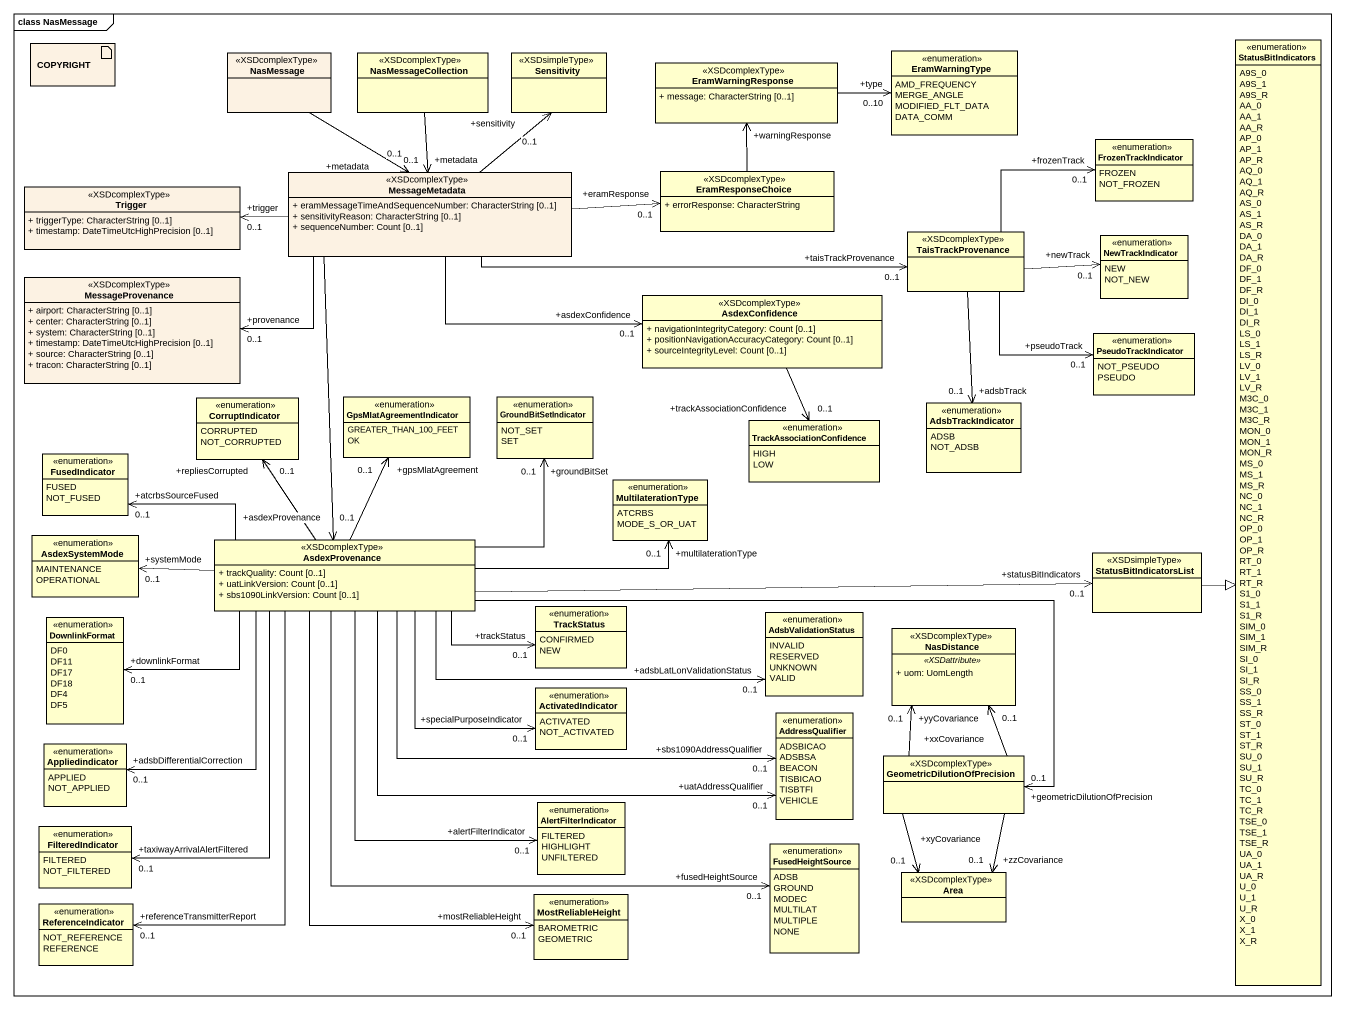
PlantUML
@startuml
mainframe class NasMessage
allowmixing
hide circle
hide empty members
skinparam classAttributeIconSize 0
artifact COPYRIGHT #FCF2E3
class NasMessage <<XSDcomplexType>> #FCF2E3
class NasMessageCollection <<XSDcomplexType>>
class Sensitivity <<XSDsimpleType>>
enum EramWarningType {
  AMD_FREQUENCY
  MERGE_ANGLE
  MODIFIED_FLT_DATA
  DATA_COMM
}
enum StatusBitIndicators {
  A9S_0
  A9S_1
  A9S_R
  AA_0
  AA_1
  AA_R
  AP_0
  AP_1
  AP_R
  AQ_0
  AQ_1
  AQ_R
  AS_0
  AS_1
  AS_R
  DA_0
  DA_1
  DA_R
  DF_0
  DF_1
  DF_R
  DI_0
  DI_1
  DI_R
  LS_0
  LS_1
  LS_R
  LV_0
  LV_1
  LV_R
  M3C_0
  M3C_1
  M3C_R
  MON_0
  MON_1
  MON_R
  MS_0
  MS_1
  MS_R
  NC_0
  NC_1
  NC_R
  OP_0
  OP_1
  OP_R
  RT_0
  RT_1
  RT_R
  S1_0
  S1_1
  S1_R
  SIM_0
  SIM_1
  SIM_R
  SI_0
  SI_1
  SI_R
  SS_0
  SS_1
  SS_R
  ST_0
  ST_1
  ST_R
  SU_0
  SU_1
  SU_R
  TC_0
  TC_1
  TC_R
  TSE_0
  TSE_1
  TSE_R
  UA_0
  UA_1
  UA_R
  U_0
  U_1
  U_R
  X_0
  X_1
  X_R
}
class EramWarningResponse <<XSDcomplexType>> {
  + message: CharacterString [0..1]
}
class EramResponseChoice <<XSDcomplexType>> {
  + errorResponse: CharacterString
}
enum FrozenTrackIndicator {
  FROZEN
  NOT_FROZEN
}
class Trigger <<XSDcomplexType>> #FCF2E3 {
  + triggerType: CharacterString [0..1]
  + timestamp: DateTimeUtcHighPrecision [0..1]
}
class MessageMetadata <<XSDcomplexType>> #FCF2E3 {
  + eramMessageTimeAndSequenceNumber: CharacterString [0..1]
  + sensitivityReason: CharacterString [0..1]
  + sequenceNumber: Count [0..1]
}
class TaisTrackProvenance <<XSDcomplexType>>
enum NewTrackIndicator {
  NEW
  NOT_NEW
}
class MessageProvenance <<XSDcomplexType>> #FCF2E3 {
  + airport: CharacterString [0..1]
  + center: CharacterString [0..1]
  + system: CharacterString [0..1]
  + timestamp: DateTimeUtcHighPrecision [0..1]
  + source: CharacterString [0..1]
  + tracon: CharacterString [0..1]
}
class AsdexConfidence <<XSDcomplexType>> {
  + navigationIntegrityCategory: Count [0..1]
  + positionNavigationAccuracyCategory: Count [0..1]
  + sourceIntegrityLevel: Count [0..1]
}
enum PseudoTrackIndicator {
  NOT_PSEUDO
  PSEUDO
}
enum CorruptIndicator {
  CORRUPTED
  NOT_CORRUPTED
}
enum GpsMlatAgreementIndicator {
  GREATER_THAN_100_FEET
  OK
}
enum GroundBitSetIndicator {
  NOT_SET
  SET
}
enum AdsbTrackIndicator {
  ADSB
  NOT_ADSB
}
enum TrackAssociationConfidence {
  HIGH
  LOW
}
enum FusedIndicator {
  FUSED
  NOT_FUSED
}
enum MultilaterationType {
  ATCRBS
  MODE_S_OR_UAT
}
enum AsdexSystemMode {
  MAINTENANCE
  OPERATIONAL
}
class AsdexProvenance <<XSDcomplexType>> {
  + trackQuality: Count [0..1]
  + uatLinkVersion: Count [0..1]
  + sbs1090LinkVersion: Count [0..1]
}
class StatusBitIndicatorsList <<XSDsimpleType>>
enum DownlinkFormat {
  DF0
  DF11
  DF17
  DF18
  DF4
  DF5
}
enum TrackStatus {
  CONFIRMED
  NEW
}
enum AdsbValidationStatus {
  INVALID
  RESERVED
  UNKNOWN
  VALID
}
class NasDistance <<XSDcomplexType>> {
  .. <<XSDattribute>> ..
  + uom: UomLength
}
enum ActivatedIndicator {
  ACTIVATED
  NOT_ACTIVATED
}
enum AddressQualifier {
  ADSBICAO
  ADSBSA
  BEACON
  TISBICAO
  TISBTFI
  VEHICLE
}
enum Appliedindicator {
  APPLIED
  NOT_APPLIED
}
class GeometricDilutionOfPrecision <<XSDcomplexType>>
enum FilteredIndicator {
  FILTERED
  NOT_FILTERED
}
enum AlertFilterIndicator {
  FILTERED
  HIGHLIGHT
  UNFILTERED
}
enum FusedHeightSource {
  ADSB
  GROUND
  MODEC
  MULTILAT
  MULTIPLE
  NONE
}
enum ReferenceIndicator {
  NOT_REFERENCE
  REFERENCE
}
enum MostReliableHeight {
  BAROMETRIC
  GEOMETRIC
}
class Area <<XSDcomplexType>>
NasMessage --> "+metadata\n0..1" MessageMetadata
NasMessageCollection --> "+metadata\n0..1" MessageMetadata
EramWarningResponse -right-> "+type\n0..10" EramWarningType
EramResponseChoice -up-> "+warningResponse" EramWarningResponse
MessageMetadata -up-> "+sensitivity\n0..1" Sensitivity
MessageMetadata -right-> "+eramResponse\n0..1" EramResponseChoice
MessageMetadata -left-> "+trigger\n0..1" Trigger
MessageMetadata -right-> "+taisTrackProvenance\n0..1" TaisTrackProvenance
MessageMetadata -left-> "+provenance\n0..1" MessageProvenance
MessageMetadata -right-> "+asdexConfidence\n0..1" AsdexConfidence
MessageMetadata --> "+asdexProvenance\n0..1" AsdexProvenance
TaisTrackProvenance -right-> "+frozenTrack\n0..1" FrozenTrackIndicator
TaisTrackProvenance -right-> "+newTrack\n0..1" NewTrackIndicator
TaisTrackProvenance -right-> "+pseudoTrack\n0..1" PseudoTrackIndicator
TaisTrackProvenance --> "+adsbTrack\n0..1" AdsbTrackIndicator
AsdexConfidence --> "+trackAssociationConfidence\n0..1" TrackAssociationConfidence
AsdexProvenance -up-> "+repliesCorrupted\n0..1" CorruptIndicator
AsdexProvenance -up-> "+gpsMlatAgreement\n0..1" GpsMlatAgreementIndicator
AsdexProvenance -up-> "+groundBitSet\n0..1" GroundBitSetIndicator
AsdexProvenance -left-> "+atcrbsSourceFused\n0..1" FusedIndicator
AsdexProvenance -right-> "+multilaterationType\n0..1" MultilaterationType
AsdexProvenance -left-> "+systemMode\n0..1" AsdexSystemMode
AsdexProvenance -right-> "+statusBitIndicators\n0..1" StatusBitIndicatorsList
AsdexProvenance -left-> "+downlinkFormat\n0..1" DownlinkFormat
AsdexProvenance -right-> "+trackStatus\n0..1" TrackStatus
AsdexProvenance -right-> "+adsbLatLonValidationStatus\n0..1" AdsbValidationStatus
AsdexProvenance --> "+specialPurposeIndicator\n0..1" ActivatedIndicator
AsdexProvenance -right-> "+sbs1090AddressQualifier\n0..1" AddressQualifier
AsdexProvenance -right-> "+uatAddressQualifier\n0..1" AddressQualifier
AsdexProvenance --> "+adsbDifferentialCorrection\n0..1" Appliedindicator
AsdexProvenance -right-> "+geometricDilutionOfPrecision\n0..1" GeometricDilutionOfPrecision
AsdexProvenance --> "+taxiwayArrivalAlertFiltered\n0..1" FilteredIndicator
AsdexProvenance --> "+alertFilterIndicator\n0..1" AlertFilterIndicator
AsdexProvenance --> "+fusedHeightSource\n0..1" FusedHeightSource
AsdexProvenance --> "+referenceTransmitterReport\n0..1" ReferenceIndicator
AsdexProvenance --> "+mostReliableHeight\n0..1" MostReliableHeight
StatusBitIndicatorsList -right-|> StatusBitIndicators
GeometricDilutionOfPrecision -up-> "+yyCovariance\n0..1" NasDistance
GeometricDilutionOfPrecision -up-> "+xxCovariance\n0..1" NasDistance
GeometricDilutionOfPrecision --> "+zzCovariance\n0..1" Area
GeometricDilutionOfPrecision --> "+xyCovariance\n0..1" Area
@enduml
